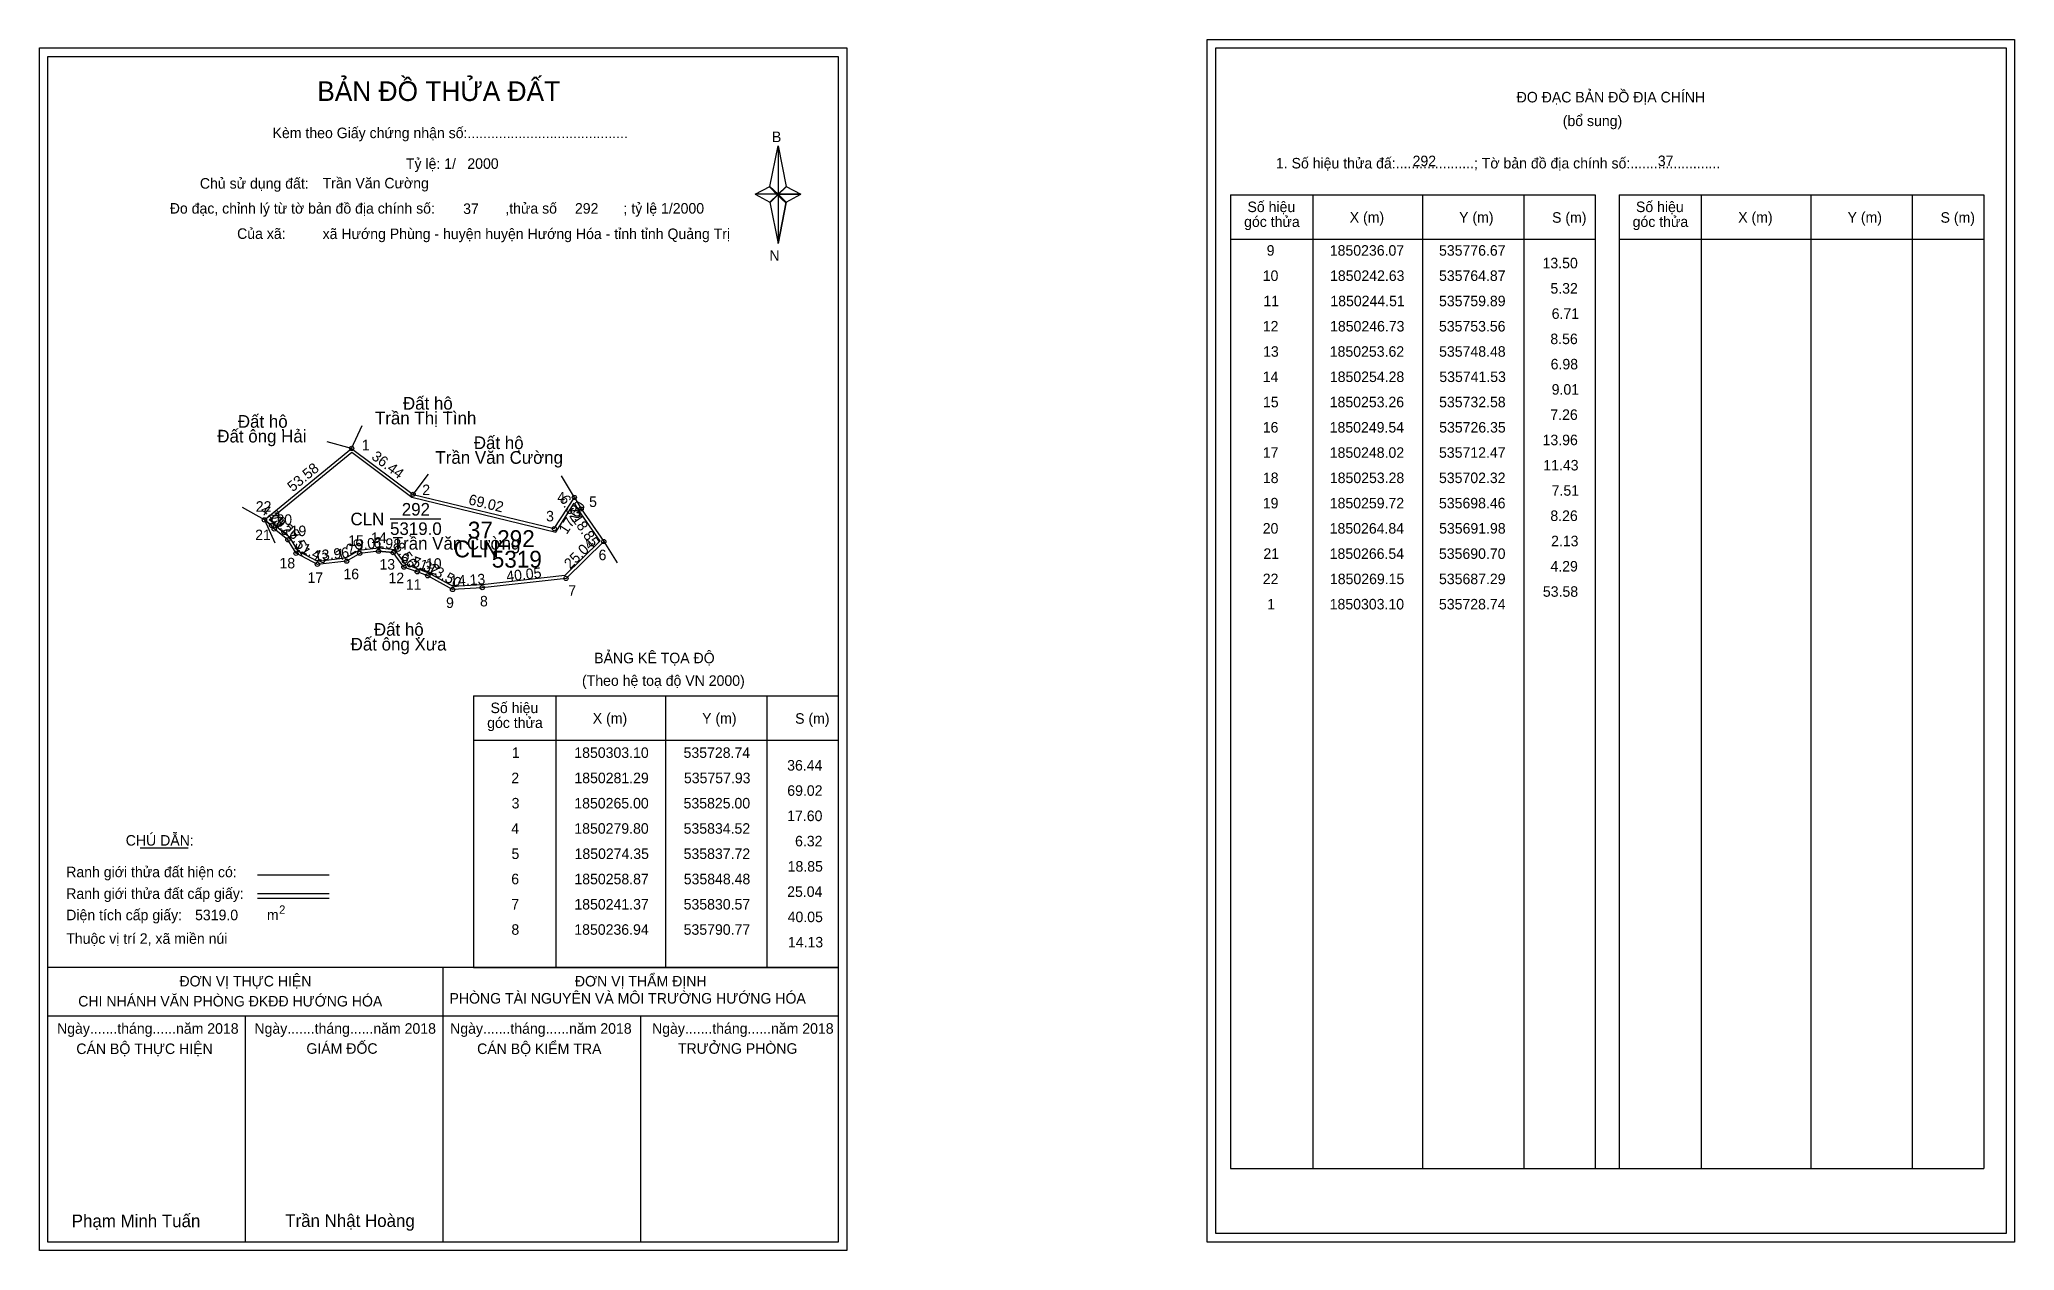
# Model space of a CAD drawing. Extents: x 535580 to 536519, y 1849922 to 1850497.
import ezdxf

# ---------------------------------------------------------------- set-up
doc = ezdxf.new("R2010")
doc.units = 0
for name, color, linetype in [('Level 1', 7, 'Continuous'), ('Level 10', 7, 'Continuous'), ('Level 11', 7, 'Continuous'), ('Level 13', 7, 'Continuous'), ('Level 2', 7, 'Continuous'), ('Level 27', 7, 'Continuous'), ('Level 3', 7, 'Continuous'), ('Level 36', 7, 'Continuous'), ('Level 4', 7, 'Continuous'), ('Level 49', 7, 'Continuous'), ('Level 5', 7, 'Continuous'), ('Level 53', 7, 'Continuous'), ('Level 55', 7, 'Continuous'), ('Level 6', 7, 'Continuous'), ('Level 63', 7, 'Continuous'), ('Level 7', 7, 'Continuous'), ('Level 9', 7, 'Continuous')]:
    doc.layers.add(name, color=color, linetype=linetype)

msp = doc.modelspace()

# ---------------------------------------------------------------- linework, layer by layer
at = {"layer": 'Level 1'}
for p, q in [((536139.12, 1850493.31), (536139.12, 1850493.31)), ((535584.48, 1850489.31), (535584.48, 1850489.31)), ((535927.32, 1850427.55), (535931.26, 1850446.83)), ((535931.26, 1850446.83), (535931.26, 1850423.78)), ((535931.26, 1850446.83), (535935.19, 1850427.55)), ((535920.43, 1850423.78), (535927.32, 1850427.55)), ((535927.32, 1850427.55), (535931.26, 1850423.78)), ((535930.96, 1850423.34), (535927.32, 1850427.11)), ((535934.9, 1850427.11), (535930.96, 1850423.34)), ((535930.96, 1850423.34), (535934.9, 1850427.11)), ((535935.19, 1850427.55), (535931.26, 1850423.78)), ((535931.26, 1850423.78), (535927.32, 1850420.1)), ((535930.96, 1850423.34), (535927.32, 1850419.66)), ((535927.32, 1850419.66), (535930.96, 1850423.34)), ((535927.32, 1850420.1), (535931.26, 1850400.38)), ((535934.9, 1850419.66), (535930.96, 1850423.34)), ((535931.26, 1850423.78), (535931.26, 1850400.38)), ((535931.26, 1850423.78), (535942.08, 1850423.78)), ((535931.26, 1850423.78), (535935.19, 1850420.1)), ((535935.19, 1850420.1), (535931.26, 1850400.38)), ((535935.19, 1850420.1), (535942.08, 1850423.78)), ((536146.19, 1850423.6), (536319.39, 1850423.6)), ((536185.37, 1849961.07), (536185.37, 1850423.6)), ((536237.51, 1849961.07), (536237.51, 1850423.6)), ((536285.46, 1850423.6), (536285.46, 1849961.07)), ((536319.39, 1850423.6), (536319.39, 1849961.07)), ((536330.7, 1850423.6), (536503.91, 1850423.6)), ((536369.88, 1849961.07), (536369.88, 1850423.6)), ((536422.03, 1849961.07), (536422.03, 1850423.6)), ((536469.97, 1850423.6), (536469.97, 1849961.07)), ((536503.91, 1850423.6), (536503.91, 1849961.07)), ((536146.19, 1850402.55), (536319.39, 1850402.55)), ((536330.7, 1850402.55), (536503.91, 1850402.55)), ((535786.67, 1850185.66), (535959.87, 1850185.66)), ((535825.85, 1850056.61), (535825.85, 1850185.66)), ((535877.99, 1850056.61), (535877.99, 1850185.66)), ((535925.93, 1850185.66), (535925.93, 1850056.61)), ((535786.67, 1850164.6), (535959.87, 1850164.6)), ((535628.31, 1850113.44), (535651.12, 1850113.44)), ((535684.04, 1850100.63), (535718.07, 1850100.63)), ((535684.04, 1850091.74), (535718.07, 1850091.74)), ((535684.04, 1850089.55), (535718.07, 1850089.55)), ((535798.13, 1850056.61), (535584.47, 1850056.61)), ((535959.87, 1850056.61), (535750.19, 1850056.61)), ((535772.17, 1849926.16), (535772.17, 1850056.61)), ((535786.67, 1850056.6), (535959.87, 1850056.6)), ((535959.87, 1850033.51), (535584.47, 1850033.51)), ((535678.32, 1849926.16), (535678.32, 1850033.51)), ((535866.02, 1849926.16), (535866.02, 1850033.51)), ((536146.19, 1849961.07), (536503.91, 1849961.07)), ((536514.52, 1849930.16), (536514.52, 1849930.16)), ((535959.87, 1849926.16), (535959.87, 1849926.16))]:
    msp.add_line(p, q, dxfattribs=at)
for points in [[(535927.32, 1850427.55), (535931.26, 1850446.83), (535931.26, 1850423.78)], [(535931.26, 1850423.78), (535935.19, 1850427.55), (535942.08, 1850423.78)], [(535920.43, 1850423.78), (535927.32, 1850420.1), (535931.26, 1850423.78)], [(535931.26, 1850423.78), (535931.26, 1850400.38), (535935.19, 1850420.1)]]:
    msp.add_lwpolyline(points, close=True, dxfattribs=at)
at = {"layer": 'Level 10'}
for p, q in [((535825, 1850265), (535834.52, 1850279.8)), ((535687.29, 1850269.15), (535690.7, 1850266.54)), ((535702.32, 1850253.28), (535698.46, 1850259.72)), ((535741.53, 1850254.28), (535748.48, 1850253.62)), ((535759.89, 1850244.51), (535753.56, 1850246.73)), ((535764.87, 1850242.63), (535759.89, 1850244.51)), ((535776.67, 1850236.07), (535764.87, 1850242.63))]:
    msp.add_line(p, q, dxfattribs=at)
for points in [[(535776.67, 1850236.07), (535764.87, 1850242.63), (535759.89, 1850244.51), (535753.56, 1850246.73), (535748.48, 1850253.62), (535741.53, 1850254.28), (535732.58, 1850253.26), (535726.35, 1850249.54), (535712.47, 1850248.02), (535702.32, 1850253.28), (535698.46, 1850259.72), (535691.98, 1850264.84), (535690.7, 1850266.54), (535687.29, 1850269.15), (535728.74, 1850303.1), (535757.93, 1850281.29), (535825, 1850265), (535834.52, 1850279.8), (535837.72, 1850274.35), (535848.48, 1850258.87), (535830.57, 1850241.37), (535790.77, 1850236.94)], [(535776.99, 1850237.49), (535765.46, 1850243.9), (535760.37, 1850245.83), (535754.43, 1850247.91), (535749.24, 1850254.95), (535741.52, 1850255.69), (535732.12, 1850254.62), (535725.89, 1850250.9), (535712.74, 1850249.46), (535703.32, 1850254.34), (535699.53, 1850260.66), (535692.99, 1850265.83), (535691.7, 1850267.54), (535689.54, 1850269.19), (535728.78, 1850301.32), (535757.32, 1850280), (535825.64, 1850263.4), (535834.47, 1850277.13), (535836.54, 1850273.59), (535846.65, 1850259.04), (535829.94, 1850242.71), (535790.65, 1850238.34)]]:
    msp.add_lwpolyline(points, close=True, dxfattribs=at)
at = {"layer": 'Level 11'}
for centre in [(535728.74, 1850303.1), (535757.93, 1850281.29), (535834.52, 1850279.8), (535687.29, 1850269.15), (535837.72, 1850274.35), (535690.7, 1850266.54), (535691.98, 1850264.84), (535698.46, 1850259.72), (535825, 1850265), (535848.48, 1850258.87), (535702.32, 1850253.28), (535712.47, 1850248.02), (535726.35, 1850249.54), (535732.58, 1850253.26), (535741.53, 1850254.28), (535748.48, 1850253.62), (535753.56, 1850246.73), (535759.89, 1850244.51), (535764.87, 1850242.63), (535830.57, 1850241.37), (535776.67, 1850236.07), (535776.67, 1850236.07), (535790.77, 1850236.94)]:
    msp.add_circle(centre, 1, dxfattribs=at)
at = {"layer": 'Level 27'}
for p, q in [((535728.74, 1850303.1), (535717.15, 1850306.2)), ((535728.74, 1850303.1), (535733.7, 1850314.03)), ((535757.93, 1850281.29), (535765.2, 1850290.83)), ((535834.52, 1850279.8), (535828.43, 1850290.14)), ((535687.29, 1850269.15), (535676.83, 1850275.03)), ((535687.29, 1850269.15), (535692.26, 1850258.23)), ((535848.48, 1850258.87), (535854.87, 1850248.71))]:
    msp.add_line(p, q, dxfattribs=at)
at = {"layer": 'Level 3'}
for p, q in [((536146.19, 1850423.6), (536146.19, 1849961.07)), ((536330.7, 1850423.6), (536330.7, 1849961.07)), ((535786.67, 1850185.66), (535786.67, 1850056.61))]:
    msp.add_line(p, q, dxfattribs=at)
at = {"layer": 'Level 63'}
for points in [[(535580.47, 1850493.31), (535963.87, 1850493.31), (535963.87, 1849922.16), (535580.47, 1849922.16)], [(536135.13, 1850497.31), (536518.53, 1850497.31), (536518.53, 1849926.16), (536135.13, 1849926.16)], [(536139.13, 1850493.31), (536514.53, 1850493.31), (536514.53, 1849930.16), (536139.13, 1849930.16)], [(535584.47, 1850489.31), (535959.87, 1850489.31), (535959.87, 1849926.16), (535584.47, 1849926.16)]]:
    msp.add_lwpolyline(points, close=True, dxfattribs=at)
at = {"layer": 'Level 9'}
msp.add_line((535746.97, 1850269.58), (535771.05, 1850269.58), dxfattribs=at)

# ---------------------------------------------------------------- texts
at = {"layer": 'Level 1'}
for s, height, p in [('BẢN ĐỒ THỬA ĐẤT', 9.3313, (535712.41, 1850468.12)), ('ĐO ĐẠC BẢN ĐỒ ĐỊA CHÍNH', 5, (536282.08, 1850467.43)), ('Kèm theo Giấy chứng nhận số:.........................................', 5, (535691.17, 1850450.46)), ('(bổ sung)', 5, (536303.96, 1850456.19)), ('B', 5, (535928.34, 1850448.58)), ('1. Số hiệu thửa đấ:....................; Tờ bản đồ địa chính số:.......................', 5, (536167.74, 1850436.07)), ('Chủ sử dụng đất:', 5, (535656.65, 1850426.48)), ('Đo đạc, chỉnh lý từ tờ bản đồ địa chính số:                  ,thửa số                 ; tỷ lệ 1/2000', 5, (535642.34, 1850414.62)), ('Số hiệu', 5, (536154.22, 1850415.34)), ('Số hiệu', 5, (536338.74, 1850415.34)), ('góc thửa', 5, (536152.63, 1850408.28)), ('X (m)', 5, (536202.78, 1850410.39)), ('Y (m)', 5, (536254.74, 1850410.39)), ('S (m)', 5, (536298.89, 1850410.29)), ('góc thửa', 5, (536337.15, 1850408.28)), ('X (m)', 5, (536387.3, 1850410.39)), ('Y (m)', 5, (536439.25, 1850410.39)), ('S (m)', 5, (536483.41, 1850410.29)), ('Của xã:', 5, (535674.33, 1850402.62)), ('N', 5, (535927.14, 1850392.24)), ('BẢNG KÊ TỌA ĐỘ', 5, (535843.93, 1850201.06)), ('(Theo hệ toạ độ VN 2000)', 5, (535838.13, 1850190.34)), ('góc thửa', 5, (535793.11, 1850170.33)), ('Số hiệu', 5, (535794.7, 1850177.39)), ('X (m)', 5, (535843.26, 1850172.44)), ('Y (m)', 5, (535895.21, 1850172.44)), ('S (m)', 5, (535939.37, 1850172.34)), ('CHÚ DẪN:', 5, (535621.43, 1850114.45)), ('Ranh giới thửa đất hiện có:', 5, (535593.17, 1850099.45)), ('Ranh giới thửa đất cấp giấy:', 5, (535593.17, 1850089.17)), ('Diện tích cấp giấy:', 5, (535593.17, 1850079.01)), ('m', 5, (535688.48, 1850079.05)), ('2', 4, (535694.28, 1850082.07)), ('Thuộc vị trí 2, xã miền núi', 5, (535593.17, 1850067.81)), ('ĐƠN VỊ THỰC HIỆN', 5, (535646.94, 1850047.57)), ('ĐƠN VỊ THẨM ĐỊNH', 5, (535834.75, 1850047.57)), ('CHI NHÁNH VĂN PHÒNG ĐKĐĐ HƯỚNG HÓA', 5, (535598.86, 1850038.05)), ('PHÒNG TÀI NGUYÊN VÀ MÔI TRƯỜNG HƯỚNG HÓA', 5, (535775.2, 1850039.43)), ('Ngày.......tháng......năm 2018', 5, (535588.81, 1850025.1)), ('Ngày.......tháng......năm 2018', 5, (535682.55, 1850025.1)), ('Ngày.......tháng......năm 2018', 5, (535775.5, 1850025.1)), ('Ngày.......tháng......năm 2018', 5, (535871.42, 1850025.1)), ('CÁN BỘ THỰC HIỆN', 5, (535597.97, 1850015.47)), ('GIÁM ĐỐC', 5, (535707.24, 1850015.59)), ('CÁN BỘ KIỂM TRA', 5, (535788.32, 1850015.47)), ('TRƯỞNG PHÒNG', 5, (535883.7, 1850015.59)), ('Phạm Minh Tuấn', 6, (535595.79, 1849933.24)), ('Trần Nhật Hoàng', 6, (535697.18, 1849933.34))]:
    msp.add_text(s, height=height, dxfattribs=at).set_placement(p)
at = {"layer": 'Level 11'}
msp.add_text('Tỷ lệ: 1/', height=5, dxfattribs=at).set_placement((535754.49, 1850435.84))
at = {"layer": 'Level 13'}
for s, p in [('292', (535752.55, 1850271.18)), ('CLN', (535728.18, 1850266.58)), ('5319.0', (535746.98, 1850261.98))]:
    msp.add_text(s, height=6, dxfattribs=at).set_placement(p)
at = {"layer": 'Level 2'}
msp.add_text('Trần Văn Cường', height=6, dxfattribs=at).set_placement((535748.27, 1850255.04))
at = {"layer": 'Level 3'}
msp.add_text('CLN ', height=8, dxfattribs=at).set_placement((535777.21, 1850251.37))
at = {"layer": 'Level 36'}
for s, p in [('Đất hộ', (535753.1, 1850321.53)), ('Đất hộ', (535674.69, 1850312.93)), ('Trần Thị Tình', (535739.81, 1850314.53)), ('Đất ông Hải', (535664.92, 1850305.93)), ('Đất hộ', (535786.76, 1850302.8)), ('Trần Văn Cường', (535768.53, 1850295.8)), ('Đất hộ', (535739.3, 1850214.13)), ('Đất ông Xưa', (535728.26, 1850207.13))]:
    msp.add_text(s, height=6, dxfattribs=at).set_placement(p)
at = {"layer": 'Level 4'}
msp.add_text('292', height=8, dxfattribs=at).set_placement((535797.85, 1850256.26))
at = {"layer": 'Level 49'}
for s, rotation, p in [('53.58', 39.3195, (535700.74, 1850282.23)), ('36.44', 323.23388, (535737.74, 1850298.37)), ('69.02', 346.34831, (535783.92, 1850276.62)), ('17.60', 57.24912, (535830.89, 1850261.95)), ('6.32', 300.41958, (535827.23, 1850279.17)), ('4.29', 322.56971, (535684.96, 1850272.95)), ('2.13', 306.9776, (535688.92, 1850271.57)), ('8.26', 321.68691, (535691.25, 1850267.45)), ('18.85', 304.80279, (535833.08, 1850269.47)), ('7.51', 300.93758, (535698.67, 1850262.48)), ('11.43', 332.60561, (535701.03, 1850255.75)), ('7.26', 30.84188, (535723.22, 1850249.53)), ('9.01', 6.50175, (535730.9, 1850254.68)), ('6.98', 354.57523, (535738.93, 1850256.13)), ('8.56', 306.40137, (535748.56, 1850256.21)), ('25.04', 44.33662, (535832.55, 1850245.55)), ('13.96', 6.24956, (535711.12, 1850249.48)), ('6.71', 340.67368, (535751.58, 1850249.12)), ('5.32', 339.31797, (535757.04, 1850247.3)), ('13.50', 330.92891, (535764.4, 1850244.72)), ('14.13', 3.5308, (535775.63, 1850237.61)), ('40.05', 6.35125, (535802.48, 1850239.85))]:
    msp.add_text(s, height=5, rotation=rotation, dxfattribs=at).set_placement(p)
at = {"layer": 'Level 5'}
msp.add_text('5319', height=8, dxfattribs=at).set_placement((535795.28, 1850246.48))
at = {"layer": 'Level 53'}
for s, p in [('9', (536163.34, 1850394.63)), ('1850236.07', (536193.31, 1850394.63)), ('535776.67', (536245.19, 1850394.63)), ('13.50', (536294.37, 1850388.63)), ('10', (536161.47, 1850382.63)), ('1850242.63', (536193.45, 1850382.63)), ('535764.87', (536245.19, 1850382.63)), ('5.32', (536298.11, 1850376.63)), ('11', (536161.79, 1850370.63)), ('1850244.51', (536193.59, 1850370.63)), ('535759.89', (536245.19, 1850370.63)), ('12', (536161.49, 1850358.63)), ('1850246.73', (536193.45, 1850358.63)), ('535753.56', (536245.17, 1850358.63)), ('6.71', (536298.71, 1850364.63)), ('8.56', (536298.08, 1850352.63)), ('13', (536161.64, 1850346.63)), ('1850253.62', (536193.3, 1850346.63)), ('535748.48', (536245.24, 1850346.63)), ('6.98', (536298.22, 1850340.63)), ('14', (536161.46, 1850334.63)), ('1850254.28', (536193.35, 1850334.63)), ('535741.53', (536245.34, 1850334.63)), ('9.01', (536298.71, 1850328.63)), ('15', (536161.58, 1850322.63)), ('1850253.26', (536193.28, 1850322.63)), ('535732.58', (536245.24, 1850322.63)), ('16', (536161.48, 1850310.63)), ('1850249.54', (536193.27, 1850310.63)), ('535726.35', (536245.27, 1850310.63)), ('7.26', (536298.08, 1850316.63)), ('13.96', (536294.39, 1850304.63)), ('17', (536161.5, 1850298.63)), ('1850248.02', (536193.3, 1850298.63)), ('535712.47', (536245.19, 1850298.63)), ('11.43', (536294.72, 1850292.63)), ('18', (536161.54, 1850286.63)), ('1850253.28', (536193.35, 1850286.63)), ('535702.32', (536245.18, 1850286.63)), ('19', (536161.49, 1850274.63)), ('1850259.72', (536193.3, 1850274.63)), ('535698.46', (536245.17, 1850274.63)), ('7.51', (536298.71, 1850280.63)), ('20', (536161.47, 1850262.63)), ('1850264.84', (536193.27, 1850262.63)), ('535691.98', (536245.24, 1850262.63)), ('8.26', (536298.08, 1850268.63)), ('2.13', (536298.42, 1850256.63)), ('21', (536161.79, 1850250.63)), ('1850266.54', (536193.27, 1850250.63)), ('535690.70', (536245.16, 1850250.63)), ('4.29', (536298.12, 1850244.63)), ('22', (536161.49, 1850238.63)), ('1850269.15', (536193.39, 1850238.63)), ('535687.29', (536245.19, 1850238.63)), ('1', (536163.63, 1850226.63)), ('1850303.10', (536193.27, 1850226.63)), ('535728.74', (536245.16, 1850226.63)), ('53.58', (536294.53, 1850232.63)), ('1', (535804.86, 1850156.1)), ('1850303.10', (535834.5, 1850156.1)), ('535728.74', (535886.38, 1850156.1)), ('36.44', (535935.59, 1850150.1)), ('2', (535804.56, 1850144.1)), ('1850281.29', (535834.53, 1850144.1)), ('535757.93', (535886.56, 1850144.1)), ('3', (535804.72, 1850132.1)), ('1850265.00', (535834.5, 1850132.1)), ('535825.00', (535886.39, 1850132.1)), ('69.02', (535935.64, 1850138.1)), ('17.60', (535935.6, 1850126.1)), ('4', (535804.54, 1850120.1)), ('1850279.80', (535834.5, 1850120.1)), ('535834.52', (535886.41, 1850120.1)), ('6.32', (535939.34, 1850114.1)), ('5', (535804.65, 1850108.1)), ('1850274.35', (535834.61, 1850108.1)), ('535837.72', (535886.41, 1850108.1)), ('6', (535804.55, 1850096.1)), ('1850258.87', (535834.53, 1850096.1)), ('535848.48', (535886.47, 1850096.1)), ('18.85', (535935.82, 1850102.1)), ('25.04', (535935.59, 1850090.1)), ('7', (535804.57, 1850084.1)), ('1850241.37', (535834.53, 1850084.1)), ('535830.57', (535886.42, 1850084.1)), ('40.05', (535935.82, 1850078.1)), ('8', (535804.62, 1850072.1)), ('1850236.94', (535834.5, 1850072.1)), ('535790.77', (535886.42, 1850072.1)), ('14.13', (535935.95, 1850066.1))]:
    msp.add_text(s, height=5, dxfattribs=at).set_placement(p)
at = {"layer": 'Level 55'}
for s, height, p in [('1', 0.8, (535728.52, 1850303.1)), ('0', 0.22, (535728.66, 1850302.88)), ('0', 0.22, (535728.66, 1850302.88)), ('0', 0.22, (535728.66, 1850302.88)), ('0', 0.22, (535728.66, 1850302.88)), ('2', 0.8, (535757.66, 1850281.29)), ('0', 0.22, (535757.85, 1850281.07)), ('0', 0.22, (535757.85, 1850281.07)), ('0', 0.22, (535757.85, 1850281.07)), ('4', 0.8, (535834.24, 1850279.8)), ('0', 0.22, (535834.44, 1850279.58)), ('0', 0.22, (535834.44, 1850279.58)), ('22', 0.8, (535686.72, 1850269.15)), ('0', 0.22, (535687.21, 1850268.93)), ('0', 0.22, (535687.21, 1850268.93)), ('0', 0.22, (535687.21, 1850268.93)), ('5', 0.8, (535837.46, 1850274.35)), ('0', 0.22, (535837.64, 1850274.13)), ('21', 0.8, (535690.18, 1850266.54)), ('0', 0.22, (535690.62, 1850266.32)), ('20', 0.8, (535691.41, 1850264.84)), ('0', 0.22, (535691.9, 1850264.62)), ('19', 0.8, (535697.89, 1850259.72)), ('0', 0.22, (535698.38, 1850259.5)), ('3', 0.8, (535824.75, 1850265)), ('0', 0.22, (535824.92, 1850264.78)), ('6', 0.8, (535848.21, 1850258.87)), ('0', 0.22, (535848.4, 1850258.65)), ('0', 0.22, (535848.4, 1850258.65)), ('18', 0.8, (535701.76, 1850253.28)), ('0', 0.22, (535702.24, 1850253.06)), ('17', 0.8, (535711.91, 1850248.02)), ('16', 0.8, (535725.78, 1850249.54)), ('0', 0.22, (535726.27, 1850249.32)), ('15', 0.8, (535732.03, 1850253.26)), ('0', 0.22, (535732.5, 1850253.04)), ('14', 0.8, (535740.96, 1850254.28)), ('0', 0.22, (535741.45, 1850254.06)), ('13', 0.8, (535747.94, 1850253.62)), ('0', 0.22, (535748.4, 1850253.4)), ('0', 0.22, (535712.39, 1850247.8)), ('12', 0.8, (535752.99, 1850246.73)), ('0', 0.22, (535753.48, 1850246.51)), ('11', 0.8, (535759.37, 1850244.51)), ('0', 0.22, (535759.81, 1850244.29)), ('10', 0.8, (535764.3, 1850242.63)), ('0', 0.22, (535764.79, 1850242.41)), ('7', 0.8, (535830.3, 1850241.37)), ('0', 0.22, (535830.49, 1850241.15)), ('9', 0.8, (535776.4, 1850236.07)), ('0', 0.22, (535776.59, 1850235.85)), ('8', 0.8, (535790.51, 1850236.94)), ('0', 0.22, (535790.69, 1850236.72))]:
    msp.add_text(s, height=height, dxfattribs=at).set_placement(p)
at = {"layer": 'Level 6'}
for s, p in [('2000', (535783.68, 1850435.88)), ('292', (536232.64, 1850437.15)), ('37', (536349.13, 1850437.19)), ('Trần Văn Cường', (535714.92, 1850426.61)), ('37', (535781.69, 1850414.44)), ('292', (535834.78, 1850414.6)), ('xã Hướng Phùng - huyện huyện Hướng Hóa - tỉnh tỉnh Quảng Trị', (535714.95, 1850402.53)), ('5319.0', (535654.36, 1850079.02))]:
    msp.add_text(s, height=5, dxfattribs=at).set_placement(p)
at = {"layer": 'Level 7'}
msp.add_text('37', height=8, dxfattribs=at).set_placement((535783.91, 1850260.32))
at = {"layer": 'Level 9'}
for s, p in [('1', (535733.54, 1850302.19)), ('22', (535683.19, 1850273.03)), ('2', (535762.27, 1850280.93)), ('4', (535826.4, 1850277.43)), ('5', (535841.51, 1850275.3)), ('20', (535693, 1850266.81)), ('3', (535821.08, 1850268.44)), ('21', (535682.92, 1850259.53)), ('19', (535699.73, 1850261.45)), ('15', (535727.08, 1850256.82)), ('14', (535737.9, 1850258.18)), ('18', (535694.45, 1850246.12)), ('13', (535741.94, 1850245.55)), ('10', (535764, 1850245.94)), ('6', (535846.02, 1850250.01)), ('17', (535707.77, 1850239.23)), ('16', (535724.83, 1850240.97)), ('12', (535746.22, 1850239.08)), ('11', (535754.46, 1850236)), ('9', (535773.57, 1850227.33)), ('8', (535789.69, 1850228.06)), ('7', (535831.63, 1850233.09))]:
    msp.add_text(s, height=5, dxfattribs=at).set_placement(p)

doc.saveas('drawing.dxf')
